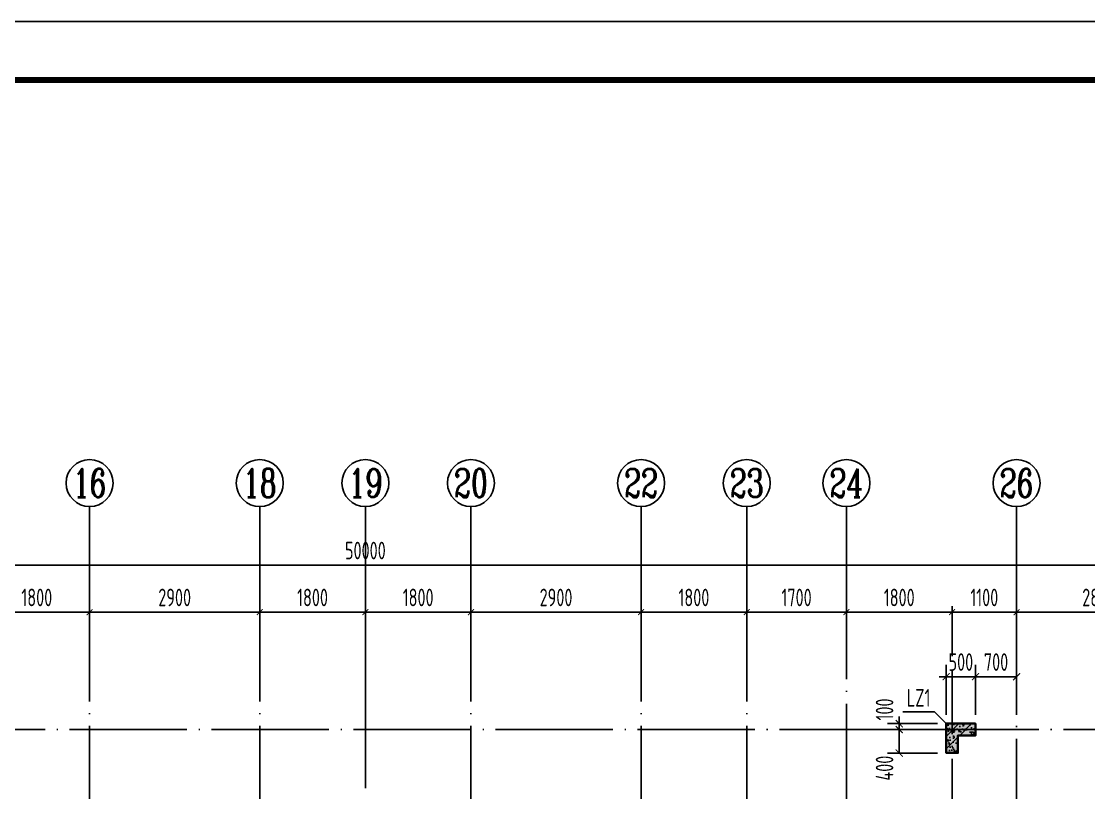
# Model space of a CAD drawing. Extents: x -1307975 to -76406, y -96289 to 379359.
# Drawn here: x -952058 to -933867, y 295174 to 308318 of the extents above; entities that cross this region are included whole.
import ezdxf
from ezdxf.enums import TextEntityAlignment as Align

# ---------------------------------------------------------------- set-up
doc = ezdxf.new("R2010")
doc.units = 0
doc.header["$LTSCALE"] = 1000
doc.linetypes.add('DOTE', pattern=[2.42, 2, -0.2, 0.02, -0.2])
doc.layers.get('0').update_dxf_attribs({"linetype": 'CONTINUOUS'})
doc.layers.get('DEFPOINTS').update_dxf_attribs({"linetype": 'CONTINUOUS'})
for name, color, linetype in [('-TK', 7, 'CONTINUOUS'), ('A-AXIS', 1, 'CONTINUOUS'), ('A-DOTE', 10, 'DOTE'), ('AXIS_NUM', 7, 'CONTINUOUS'), ('COLU_DE_TEXT', 7, 'CONTINUOUS'), ('LABEL', 1, 'CONTINUOUS'), ('S-Q墙标注', 3, 'CONTINUOUS'), ('S-X详图填充', 252, 'CONTINUOUS'), ('S-X详图实线', 4, 'CONTINUOUS'), ('S-Y一般标注', 3, 'CONTINUOUS'), ('S-Z柱填充', 252, 'CONTINUOUS'), ('S-Z柱实线', 6, 'CONTINUOUS')]:
    doc.layers.add(name, color=color, linetype=linetype)
doc.styles.add('TSSD_Axis', font='complex.shx', dxfattribs={"width": 0.7, "bigfont": 'hztxt.shx'})
doc.styles.add('TSSD_DIMENSION', font='Tssdeng.shx', dxfattribs={"width": 0.7, "bigfont": 'tssdchn.shx'})
doc.styles.add('TSSD_REIN', font='tssdeng.shx', dxfattribs={"width": 0.7, "height": 300, "bigfont": 'tssdchn.shx'})
doc.styles.add('结构文字', font='zstxt.shx', dxfattribs={"width": 0.7, "bigfont": 'zshz.shx'})
doc.dimstyles.new('STRUCK', dxfattribs={"dimtxt": 400, "dimasz": 121, "dimexe": 200, "dimexo": 150, "dimgap": 115, "dimtad": 1, "dimdec": 0, "dimdsep": 46, "dimtxsty": '结构文字', "dimblk": 'ARCHTICK', "dimcen": 400, "dimclrd": 3, "dimclre": 3, "dimclrt": 7, "dimadec": 0, "dimazin": 0, "dimtfac": 1, "dimtdec": 0, "dimtix": 1, "dimtmove": 2, "dimatfit": 3, "dimldrblk": '_DIMX', "dimfxl": 1, "dimtolj": 1, "dimtzin": 0, "dimarcsym": 0})
doc.dimstyles.new('TSSD_100_100', dxfattribs={"dimtxt": 300, "dimasz": 100, "dimexe": 100, "dimexo": 250, "dimgap": 100, "dimtad": 1, "dimdec": 0, "dimzin": 0, "dimdsep": 46, "dimtxsty": 'TSSD_DIMENSION', "dimblk": 'ARCHTICK', "dimcen": 0, "dimdle": 100, "dimclrt": 7, "dimadec": 0, "dimazin": 0, "dimtfac": 1, "dimtdec": 0, "dimtix": 1, "dimtmove": 2, "dimatfit": 3, "dimldrblk": 'ARCHTICK', "dimfxl": 1, "dimtolj": 1, "dimtzin": 0, "dimarcsym": 0})

# ---------------------------------------------------------------- blocks, each defined once
blk = doc.blocks.new('ts_axno')
at = {"color": 0, "linetype": 'ByBlock', "lineweight": -2}
blk.add_circle((0, 0), 0.5, dxfattribs=at)
at = {"color": 0, "linetype": 'ByBlock', "lineweight": -2, "style": 'TSSD_Axis', "width": 0.7}
blk.add_attdef('A', text='', height=0.6, dxfattribs=at).set_placement((0, 0), align=Align.MIDDLE_CENTER)
blk = doc.blocks.new('_ArchTick')
at = {"color": 0, "linetype": 'ByBlock', "const_width": 0.15}
blk.add_lwpolyline([(-0.5, -0.5), (0.5, 0.5)], dxfattribs=at)
blk = doc.blocks.new('*D198')
at = {"layer": 'DEFPOINTS', "color": 0, "transparency": 16777216}
for p in [(24900, 22100), (23100, 21100), (24900, 21100)]:
    blk.add_point(p, dxfattribs=at)
at = {"layer": 'S-Y一般标注', "color": 0, "lineweight": -2, "transparency": 16777216}
for p, q in [((23100, 21350), (23100, 22200)), ((24900, 21350), (24900, 22200)), ((23000, 22100), (25000, 22100))]:
    blk.add_line(p, q, dxfattribs=at)
at = {"layer": 'S-Y一般标注', "color": 0, "lineweight": -2, "transparency": 16777216, "xscale": 100, "yscale": 100, "zscale": 100, "rotation": 180}
blk.add_blockref('_ArchTick', (23100, 22100), dxfattribs=at)
at = {"layer": 'S-Y一般标注', "color": 0, "lineweight": -2, "transparency": 16777216, "xscale": 100, "yscale": 100, "zscale": 100}
blk.add_blockref('_ArchTick', (24900, 22100), dxfattribs=at)
at = {"layer": 'S-Y一般标注', "color": 7, "transparency": 16777216, "insert": (24000, 22350), "char_height": 300, "attachment_point": 5, "style": 'TSSD_DIMENSION'}
blk.add_mtext('\\A1;1800', dxfattribs=at)
blk = doc.blocks.new('*D199')
at = {"layer": 'DEFPOINTS', "color": 0, "transparency": 16777216}
for p in [(27800, 22100), (24900, 21100), (27800, 21100)]:
    blk.add_point(p, dxfattribs=at)
at = {"layer": 'S-Y一般标注', "color": 0, "lineweight": -2, "transparency": 16777216}
for p, q in [((24900, 21350), (24900, 22200)), ((27800, 21350), (27800, 22200)), ((24800, 22100), (27900, 22100))]:
    blk.add_line(p, q, dxfattribs=at)
at = {"layer": 'S-Y一般标注', "color": 0, "lineweight": -2, "transparency": 16777216, "xscale": 100, "yscale": 100, "zscale": 100, "rotation": 180}
blk.add_blockref('_ArchTick', (24900, 22100), dxfattribs=at)
at = {"layer": 'S-Y一般标注', "color": 0, "lineweight": -2, "transparency": 16777216, "xscale": 100, "yscale": 100, "zscale": 100}
blk.add_blockref('_ArchTick', (27800, 22100), dxfattribs=at)
at = {"layer": 'S-Y一般标注', "color": 7, "transparency": 16777216, "insert": (26350, 22350), "char_height": 300, "attachment_point": 5, "style": 'TSSD_DIMENSION'}
blk.add_mtext('\\A1;2900', dxfattribs=at)
blk = doc.blocks.new('*D200')
at = {"layer": 'DEFPOINTS', "color": 0, "transparency": 16777216}
for p in [(29600, 22100), (27800, 21100), (29600, 21100)]:
    blk.add_point(p, dxfattribs=at)
at = {"layer": 'S-Y一般标注', "color": 0, "lineweight": -2, "transparency": 16777216}
for p, q in [((27800, 21350), (27800, 22200)), ((29600, 21350), (29600, 22200)), ((27700, 22100), (29700, 22100))]:
    blk.add_line(p, q, dxfattribs=at)
at = {"layer": 'S-Y一般标注', "color": 0, "lineweight": -2, "transparency": 16777216, "xscale": 100, "yscale": 100, "zscale": 100, "rotation": 180}
blk.add_blockref('_ArchTick', (27800, 22100), dxfattribs=at)
at = {"layer": 'S-Y一般标注', "color": 0, "lineweight": -2, "transparency": 16777216, "xscale": 100, "yscale": 100, "zscale": 100}
blk.add_blockref('_ArchTick', (29600, 22100), dxfattribs=at)
at = {"layer": 'S-Y一般标注', "color": 7, "transparency": 16777216, "insert": (28700, 22350), "char_height": 300, "attachment_point": 5, "style": 'TSSD_DIMENSION'}
blk.add_mtext('\\A1;1800', dxfattribs=at)
blk = doc.blocks.new('*D201')
at = {"layer": 'DEFPOINTS', "color": 0, "transparency": 16777216}
for p in [(31400, 22100), (29600, 21100), (31400, 21100)]:
    blk.add_point(p, dxfattribs=at)
at = {"layer": 'S-Y一般标注', "color": 0, "lineweight": -2, "transparency": 16777216}
for p, q in [((29600, 21350), (29600, 22200)), ((31400, 21350), (31400, 22200)), ((29500, 22100), (31500, 22100))]:
    blk.add_line(p, q, dxfattribs=at)
at = {"layer": 'S-Y一般标注', "color": 0, "lineweight": -2, "transparency": 16777216, "xscale": 100, "yscale": 100, "zscale": 100, "rotation": 180}
blk.add_blockref('_ArchTick', (29600, 22100), dxfattribs=at)
at = {"layer": 'S-Y一般标注', "color": 0, "lineweight": -2, "transparency": 16777216, "xscale": 100, "yscale": 100, "zscale": 100}
blk.add_blockref('_ArchTick', (31400, 22100), dxfattribs=at)
at = {"layer": 'S-Y一般标注', "color": 7, "transparency": 16777216, "insert": (30500, 22350), "char_height": 300, "attachment_point": 5, "style": 'TSSD_DIMENSION'}
blk.add_mtext('\\A1;1800', dxfattribs=at)
blk = doc.blocks.new('*D202')
at = {"layer": 'DEFPOINTS', "color": 0, "transparency": 16777216}
for p in [(34300, 22100), (31400, 21100), (34300, 21100)]:
    blk.add_point(p, dxfattribs=at)
at = {"layer": 'S-Y一般标注', "color": 0, "lineweight": -2, "transparency": 16777216}
for p, q in [((31400, 21350), (31400, 22200)), ((34300, 21350), (34300, 22200)), ((31300, 22100), (34400, 22100))]:
    blk.add_line(p, q, dxfattribs=at)
at = {"layer": 'S-Y一般标注', "color": 0, "lineweight": -2, "transparency": 16777216, "xscale": 100, "yscale": 100, "zscale": 100, "rotation": 180}
blk.add_blockref('_ArchTick', (31400, 22100), dxfattribs=at)
at = {"layer": 'S-Y一般标注', "color": 0, "lineweight": -2, "transparency": 16777216, "xscale": 100, "yscale": 100, "zscale": 100}
blk.add_blockref('_ArchTick', (34300, 22100), dxfattribs=at)
at = {"layer": 'S-Y一般标注', "color": 7, "transparency": 16777216, "insert": (32850, 22350), "char_height": 300, "attachment_point": 5, "style": 'TSSD_DIMENSION'}
blk.add_mtext('\\A1;2900', dxfattribs=at)
blk = doc.blocks.new('*D203')
at = {"layer": 'DEFPOINTS', "color": 0, "transparency": 16777216}
for p in [(36100, 22100), (34300, 21100), (36100, 21100)]:
    blk.add_point(p, dxfattribs=at)
at = {"layer": 'S-Y一般标注', "color": 0, "lineweight": -2, "transparency": 16777216}
for p, q in [((34300, 21350), (34300, 22200)), ((36100, 21350), (36100, 22200)), ((34200, 22100), (36200, 22100))]:
    blk.add_line(p, q, dxfattribs=at)
at = {"layer": 'S-Y一般标注', "color": 0, "lineweight": -2, "transparency": 16777216, "xscale": 100, "yscale": 100, "zscale": 100, "rotation": 180}
blk.add_blockref('_ArchTick', (34300, 22100), dxfattribs=at)
at = {"layer": 'S-Y一般标注', "color": 0, "lineweight": -2, "transparency": 16777216, "xscale": 100, "yscale": 100, "zscale": 100}
blk.add_blockref('_ArchTick', (36100, 22100), dxfattribs=at)
at = {"layer": 'S-Y一般标注', "color": 7, "transparency": 16777216, "insert": (35200, 22350), "char_height": 300, "attachment_point": 5, "style": 'TSSD_DIMENSION'}
blk.add_mtext('\\A1;1800', dxfattribs=at)
blk = doc.blocks.new('*D204')
at = {"layer": 'DEFPOINTS', "color": 0, "transparency": 16777216}
for p in [(37800, 22100), (36100, 21100), (37800, 21100)]:
    blk.add_point(p, dxfattribs=at)
at = {"layer": 'S-Y一般标注', "color": 0, "lineweight": -2, "transparency": 16777216}
for p, q in [((36100, 21350), (36100, 22200)), ((37800, 21350), (37800, 22200)), ((36000, 22100), (37900, 22100))]:
    blk.add_line(p, q, dxfattribs=at)
at = {"layer": 'S-Y一般标注', "color": 0, "lineweight": -2, "transparency": 16777216, "xscale": 100, "yscale": 100, "zscale": 100, "rotation": 180}
blk.add_blockref('_ArchTick', (36100, 22100), dxfattribs=at)
at = {"layer": 'S-Y一般标注', "color": 0, "lineweight": -2, "transparency": 16777216, "xscale": 100, "yscale": 100, "zscale": 100}
blk.add_blockref('_ArchTick', (37800, 22100), dxfattribs=at)
at = {"layer": 'S-Y一般标注', "color": 7, "transparency": 16777216, "insert": (36950, 22350), "char_height": 300, "attachment_point": 5, "style": 'TSSD_DIMENSION'}
blk.add_mtext('\\A1;1700', dxfattribs=at)
blk = doc.blocks.new('*D205')
at = {"layer": 'DEFPOINTS', "color": 0, "transparency": 16777216}
for p in [(40700, 22100), (39600, 21100), (40700, 21100)]:
    blk.add_point(p, dxfattribs=at)
at = {"layer": 'S-Y一般标注', "color": 0, "lineweight": -2, "transparency": 16777216}
for p, q in [((39600, 21350), (39600, 22200)), ((40700, 21350), (40700, 22200)), ((39500, 22100), (40800, 22100))]:
    blk.add_line(p, q, dxfattribs=at)
at = {"layer": 'S-Y一般标注', "color": 0, "lineweight": -2, "transparency": 16777216, "xscale": 100, "yscale": 100, "zscale": 100, "rotation": 180}
blk.add_blockref('_ArchTick', (39600, 22100), dxfattribs=at)
at = {"layer": 'S-Y一般标注', "color": 0, "lineweight": -2, "transparency": 16777216, "xscale": 100, "yscale": 100, "zscale": 100}
blk.add_blockref('_ArchTick', (40700, 22100), dxfattribs=at)
at = {"layer": 'S-Y一般标注', "color": 7, "transparency": 16777216, "insert": (40150, 22350), "char_height": 300, "attachment_point": 5, "style": 'TSSD_DIMENSION'}
blk.add_mtext('\\A1;1100', dxfattribs=at)
blk = doc.blocks.new('*D206')
at = {"layer": 'DEFPOINTS', "color": 0, "transparency": 16777216}
for p in [(43500, 22100), (40700, 21100), (43500, 21100)]:
    blk.add_point(p, dxfattribs=at)
at = {"layer": 'S-Y一般标注', "color": 0, "lineweight": -2, "transparency": 16777216}
for p, q in [((40700, 21350), (40700, 22200)), ((43500, 21350), (43500, 22200)), ((40600, 22100), (43600, 22100))]:
    blk.add_line(p, q, dxfattribs=at)
at = {"layer": 'S-Y一般标注', "color": 0, "lineweight": -2, "transparency": 16777216, "xscale": 100, "yscale": 100, "zscale": 100, "rotation": 180}
blk.add_blockref('_ArchTick', (40700, 22100), dxfattribs=at)
at = {"layer": 'S-Y一般标注', "color": 0, "lineweight": -2, "transparency": 16777216, "xscale": 100, "yscale": 100, "zscale": 100}
blk.add_blockref('_ArchTick', (43500, 22100), dxfattribs=at)
at = {"layer": 'S-Y一般标注', "color": 7, "transparency": 16777216, "insert": (42100, 22350), "char_height": 300, "attachment_point": 5, "style": 'TSSD_DIMENSION'}
blk.add_mtext('\\A1;2800', dxfattribs=at)
blk = doc.blocks.new('*D212')
at = {"layer": 'DEFPOINTS', "color": 0, "transparency": 16777216}
for p in [(54600, 22900), (4600, 21100), (54600, 21100)]:
    blk.add_point(p, dxfattribs=at)
at = {"layer": 'S-Y一般标注', "color": 0, "lineweight": -2, "transparency": 16777216}
for p, q in [((4600, 21350), (4600, 23000)), ((54600, 21350), (54600, 23000)), ((4500, 22900), (54700, 22900))]:
    blk.add_line(p, q, dxfattribs=at)
at = {"layer": 'S-Y一般标注', "color": 0, "lineweight": -2, "transparency": 16777216, "xscale": 100, "yscale": 100, "zscale": 100, "rotation": 180}
blk.add_blockref('_ArchTick', (4600, 22900), dxfattribs=at)
at = {"layer": 'S-Y一般标注', "color": 0, "lineweight": -2, "transparency": 16777216, "xscale": 100, "yscale": 100, "zscale": 100}
blk.add_blockref('_ArchTick', (54600, 22900), dxfattribs=at)
at = {"layer": 'S-Y一般标注', "color": 7, "transparency": 16777216, "insert": (29600, 23150), "char_height": 300, "attachment_point": 5, "style": 'TSSD_DIMENSION'}
blk.add_mtext('\\A1;50000', dxfattribs=at)
blk = doc.blocks.new('*D227')
at = {"layer": 'DEFPOINTS', "color": 0, "transparency": 16777216}
for p in [(39600, 22100), (37800, 21100), (39600, 21100)]:
    blk.add_point(p, dxfattribs=at)
at = {"layer": 'S-Y一般标注', "color": 0, "lineweight": -2, "transparency": 16777216}
for p, q in [((37800, 21350), (37800, 22200)), ((39600, 21350), (39600, 22200)), ((37700, 22100), (39700, 22100))]:
    blk.add_line(p, q, dxfattribs=at)
at = {"layer": 'S-Y一般标注', "color": 0, "lineweight": -2, "transparency": 16777216, "xscale": 100, "yscale": 100, "zscale": 100, "rotation": 180}
blk.add_blockref('_ArchTick', (37800, 22100), dxfattribs=at)
at = {"layer": 'S-Y一般标注', "color": 0, "lineweight": -2, "transparency": 16777216, "xscale": 100, "yscale": 100, "zscale": 100}
blk.add_blockref('_ArchTick', (39600, 22100), dxfattribs=at)
at = {"layer": 'S-Y一般标注', "color": 7, "transparency": 16777216, "insert": (38700, 22350), "char_height": 300, "attachment_point": 5, "style": 'TSSD_DIMENSION'}
blk.add_mtext('\\A1;1800', dxfattribs=at)
blk = doc.blocks.new('*D1727')
at = {"layer": 'DEFPOINTS', "color": 0, "transparency": 16777216}
for p in [(-937095, 296350), (-936295, 296350), (-936295, 296250)]:
    blk.add_point(p, dxfattribs=at)
at = {"layer": 'S-Q墙标注', "color": 3, "lineweight": -2, "transparency": 16777216}
for p, q in [((-936445, 296350), (-937295, 296350)), ((-937095, 296350), (-937095, 296471)), ((-937095, 296250), (-937095, 296350)), ((-936445, 296250), (-937295, 296250)), ((-937095, 296250), (-937095, 296129))]:
    blk.add_line(p, q, dxfattribs=at)
at = {"layer": 'S-Q墙标注', "color": 3, "lineweight": -2, "transparency": 16777216, "xscale": 121, "yscale": 121, "zscale": 121}
for p, rotation in [((-937095, 296350), 270), ((-937095, 296250), 90)]:
    blk.add_blockref('_ArchTick', p, dxfattribs=dict(at, rotation=rotation))
at = {"layer": 'S-Q墙标注', "color": 7, "transparency": 16777216, "insert": (-937345, 296592), "char_height": 300, "attachment_point": 5, "rotation": 90, "style": 'TSSD_REIN'}
blk.add_mtext('\\A1;100', dxfattribs=at)
blk = doc.blocks.new('_DIMX')
blk.add_line((-150, 0), (150, 0))
at = {"const_width": 50}
blk.add_lwpolyline([(-70, -70), (70, 70)], dxfattribs=at)
blk = doc.blocks.new('*D1728')
at = {"layer": 'DEFPOINTS', "color": 0, "transparency": 16777216}
for p in [(-937095, 296250), (-936295, 296250), (-936295, 295850)]:
    blk.add_point(p, dxfattribs=at)
at = {"layer": 'S-Q墙标注', "color": 3, "lineweight": -2, "transparency": 16777216}
for p, q in [((-936445, 296250), (-937295, 296250)), ((-937095, 295850), (-937095, 296250)), ((-936445, 295850), (-937295, 295850))]:
    blk.add_line(p, q, dxfattribs=at)
at = {"layer": 'S-Q墙标注', "color": 3, "lineweight": -2, "transparency": 16777216, "xscale": 121, "yscale": 121, "zscale": 121}
for p, rotation in [((-937095, 296250), 90), ((-937095, 295850), 270)]:
    blk.add_blockref('_ArchTick', p, dxfattribs=dict(at, rotation=rotation))
at = {"layer": 'S-Q墙标注', "color": 7, "transparency": 16777216, "insert": (-937345, 295592), "char_height": 300, "attachment_point": 5, "rotation": 90, "style": 'TSSD_REIN'}
blk.add_mtext('\\A1;400', dxfattribs=at)
blk = doc.blocks.new('*D1731')
at = {"layer": 'DEFPOINTS', "color": 0, "transparency": 16777216}
for p in [(-935795, 297150), (-936295, 296350), (-935795, 296350)]:
    blk.add_point(p, dxfattribs=at)
at = {"layer": 'S-Q墙标注', "color": 3, "lineweight": -2, "transparency": 16777216}
for p, q in [((-936295, 296500), (-936295, 297350)), ((-935795, 296500), (-935795, 297350)), ((-936295, 297150), (-936416, 297150)), ((-936295, 297150), (-935795, 297150)), ((-935795, 297150), (-935674, 297150))]:
    blk.add_line(p, q, dxfattribs=at)
at = {"layer": 'S-Q墙标注', "color": 3, "lineweight": -2, "transparency": 16777216, "xscale": 121, "yscale": 121, "zscale": 121}
blk.add_blockref('_ArchTick', (-936295, 297150), dxfattribs=at)
at = {"layer": 'S-Q墙标注', "color": 3, "lineweight": -2, "transparency": 16777216, "xscale": 121, "yscale": 121, "zscale": 121, "rotation": 180}
blk.add_blockref('_ArchTick', (-935795, 297150), dxfattribs=at)
at = {"layer": 'S-Q墙标注', "color": 7, "transparency": 16777216, "insert": (-936045, 297400), "char_height": 300, "attachment_point": 5, "style": 'TSSD_REIN'}
blk.add_mtext('\\A1;500', dxfattribs=at)
blk = doc.blocks.new('*D1733')
at = {"layer": 'DEFPOINTS', "color": 0, "transparency": 16777216}
for p in [(-935095, 297150), (-935795, 296350), (-935095, 296350)]:
    blk.add_point(p, dxfattribs=at)
at = {"layer": 'S-Q墙标注', "color": 3, "lineweight": -2, "transparency": 16777216}
for p, q in [((-935795, 296500), (-935795, 297350)), ((-935095, 296500), (-935095, 297350)), ((-935795, 297150), (-935095, 297150))]:
    blk.add_line(p, q, dxfattribs=at)
at = {"layer": 'S-Q墙标注', "color": 3, "lineweight": -2, "transparency": 16777216, "xscale": 121, "yscale": 121, "zscale": 121, "rotation": 180}
blk.add_blockref('_ArchTick', (-935795, 297150), dxfattribs=at)
at = {"layer": 'S-Q墙标注', "color": 3, "lineweight": -2, "transparency": 16777216, "xscale": 121, "yscale": 121, "zscale": 121}
blk.add_blockref('_ArchTick', (-935095, 297150), dxfattribs=at)
at = {"layer": 'S-Q墙标注', "color": 7, "transparency": 16777216, "insert": (-935445, 297400), "char_height": 300, "attachment_point": 5, "style": 'TSSD_REIN'}
blk.add_mtext('\\A1;700', dxfattribs=at)
blk = doc.blocks.new('A1')
blk.add_lwpolyline([(0, 59400), (0, 0), (84100, 0), (84100, 59400)], close=True)
at = {"const_width": 100}
blk.add_lwpolyline([(2500, 58400), (2500, 1000), (83100, 1000), (83100, 58400)], close=True, dxfattribs=at)
blk = doc.blocks.new('20210726.16350016')
at = {"layer": 'A-AXIS'}
for p, q in [((24900, 21100), (24900, 23900)), ((27800, 21100), (27800, 23900)), ((29600, 21100), (29600, 23900)), ((31400, 21100), (31400, 23900)), ((34300, 21100), (34300, 23900)), ((36100, 21100), (36100, 23900)), ((37800, 21100), (37800, 23900)), ((40700, 21100), (40700, 23900))]:
    blk.add_line(p, q, dxfattribs=at)
at = {"layer": 'A-DOTE'}
for p, q in [((24900, 10900), (24900, 21100)), ((27800, 10900), (27800, 21100)), ((29600, 21100), (29600, 3600)), ((31400, 10900), (31400, 21100)), ((34300, 10900), (34300, 21100)), ((36100, 10900), (36100, 21100)), ((37800, 13700), (37800, 21100)), ((39600, 17600), (39600, 21100)), ((40700, 13100.3), (40700, 21100)), ((55600, 20100), (3600, 20100))]:
    blk.add_line(p, q, dxfattribs=at)
at = {"layer": 'A-AXIS'}
ref = blk.add_blockref('ts_axno', (24900, 24300), dxfattribs=dict(at, xscale=800, yscale=800, zscale=800))
ref.add_attrib('10', '16', dxfattribs={"layer": 'AXIS_NUM', "height": 480, "style": 'TSSD_Axis', "width": 0.7}).set_placement((24900, 24300), align=Align.MIDDLE_CENTER)
ref = blk.add_blockref('ts_axno', (27800, 24300), dxfattribs=dict(at, xscale=800, yscale=800, zscale=800))
ref.add_attrib('11', '18', dxfattribs={"layer": 'AXIS_NUM', "height": 480, "style": 'TSSD_Axis', "width": 0.7}).set_placement((27800, 24300), align=Align.MIDDLE_CENTER)
ref = blk.add_blockref('ts_axno', (29600, 24300), dxfattribs=dict(at, xscale=800, yscale=800, zscale=800))
ref.add_attrib('12', '19', dxfattribs={"layer": 'AXIS_NUM', "height": 480, "style": 'TSSD_Axis', "width": 0.7}).set_placement((29600, 24300), align=Align.MIDDLE_CENTER)
ref = blk.add_blockref('ts_axno', (31400, 24300), dxfattribs=dict(at, xscale=800, yscale=800, zscale=800))
ref.add_attrib('13', '20', dxfattribs={"layer": 'AXIS_NUM', "height": 480, "style": 'TSSD_Axis', "width": 0.7}).set_placement((31400, 24300), align=Align.MIDDLE_CENTER)
ref = blk.add_blockref('ts_axno', (34300, 24300), dxfattribs=dict(at, xscale=800, yscale=800, zscale=800))
ref.add_attrib('14', '22', dxfattribs={"layer": 'AXIS_NUM', "height": 480, "style": 'TSSD_Axis', "width": 0.7}).set_placement((34300, 24300), align=Align.MIDDLE_CENTER)
ref = blk.add_blockref('ts_axno', (36100, 24300), dxfattribs=dict(at, xscale=800, yscale=800, zscale=800))
ref.add_attrib('15', '23', dxfattribs={"layer": 'AXIS_NUM', "height": 480, "style": 'TSSD_Axis', "width": 0.7}).set_placement((36100, 24300), align=Align.MIDDLE_CENTER)
ref = blk.add_blockref('ts_axno', (37800, 24300), dxfattribs=dict(at, xscale=800, yscale=800, zscale=800))
ref.add_attrib('16', '24', dxfattribs={"layer": 'AXIS_NUM', "height": 480, "style": 'TSSD_Axis', "width": 0.7}).set_placement((37800, 24300), align=Align.MIDDLE_CENTER)
ref = blk.add_blockref('ts_axno', (40700, 24300), dxfattribs=dict(at, xscale=800, yscale=800, zscale=800))
ref.add_attrib('17', '26', dxfattribs={"layer": 'AXIS_NUM', "height": 480, "style": 'TSSD_Axis', "width": 0.7}).set_placement((40700, 24300), align=Align.MIDDLE_CENTER)
at = {"layer": 'S-Y一般标注'}
for base, p1, p2, picture, middle in [((54600, 22900), (4600, 21100), (54600, 21100), '*D212', (29600, 23150)), ((24900, 22100), (23100, 21100), (24900, 21100), '*D198', (24000, 22350)), ((27800, 22100), (24900, 21100), (27800, 21100), '*D199', (26350, 22350)), ((29600, 22100), (27800, 21100), (29600, 21100), '*D200', (28700, 22350)), ((31400, 22100), (29600, 21100), (31400, 21100), '*D201', (30500, 22350)), ((34300, 22100), (31400, 21100), (34300, 21100), '*D202', (32850, 22350)), ((36100, 22100), (34300, 21100), (36100, 21100), '*D203', (35200, 22350)), ((37800, 22100), (36100, 21100), (37800, 21100), '*D204', (36950, 22350)), ((39600, 22100), (37800, 21100), (39600, 21100), '*D227', (38700, 22350)), ((40700, 22100), (39600, 21100), (40700, 21100), '*D205', (40150, 22350)), ((43500, 22100), (40700, 21100), (43500, 21100), '*D206', (42100, 22350))]:
    dim = blk.add_linear_dim(base=base, p1=p1, p2=p2, dimstyle='TSSD_100_100', dxfattribs=at)
    dim.commit()
    dim.dimension.update_dxf_attribs({"geometry": picture, "text_midpoint": middle})

msp = doc.modelspace()

# ---------------------------------------------------------------- hatches: boundary and pattern name
at = {"layer": 'S-X详图填充'}
h = msp.add_hatch(color=256, dxfattribs=at)
h.dxf.hatch_style = 1
h.paths.add_polyline_path([(-935794.83, 296350.33), (-936294.83, 296350.33), (-936294.83, 295850.33), (-936094.83, 295850.33), (-936094.83, 296150.33), (-935794.83, 296150.33)])
at = {"layer": 'S-Z柱填充'}
h = msp.add_hatch(dxfattribs=at)
h.set_pattern_fill('ARMORED', color=256, scale=30, style=0)
h.set_pattern_definition([(50, (-985471.9, 140464.72), (215.17805, -18.82564), [22.5, -247.5]), (355, (-985471.9, 140464.72), (-41.6254, 225.65764), [18, -198]), (100.4514, (-985453.97, 140463.15), (173.55281, 206.83186), [19.12206, -210.34263]), (46.1842, (-985471.9, 140524.72), (320.1723, -49.6557), [33.75, -371.25]), (96.6356, (-985445.22, 140520.58), (280.3988, 292.23536), [28.6831, -315.5139]), (351.1842, (-985471.9, 140524.72), (280.3986, 292.2356), [27, -297]), (21, (-985441.9, 140509.72), (179.07212, -120.78567), [22.5, -247.5]), (326, (-985441.9, 140509.72), (72.9946, 217.545), [18, -198]), (71.4514, (-985426.97, 140499.66), (252.0668, 96.75915), [19.12206, -210.34263]), (37.5, (-985471.9, 140464.72), (3.647957, 99.868156), [0, -195.6, 0, -201, 0, -198.75]), (7.5, (-985471.9, 140464.72), (78.92086, 118.323514), [0, -114.6, 0, -191.1, 0, -75.75]), (327.5, (-985538.8, 140464.72), (160.14673, -6.76646), [0, -75, 0, -234, 0, -310.5]), (317.5, (-985568.8, 140464.72), (174.95585, 30.0315), [0, -97.5, 0, -155.4, 0, -220.5]), (45, (-985471.9, 140464.72), (-106.06602, 106.06602), [])])
h.paths.add_polyline_path([(-935794.82, 296350.33), (-936294.82, 296350.33), (-936294.82, 295850.33), (-936094.82, 295850.33), (-936094.82, 296150.33), (-935794.82, 296150.33)])

# ---------------------------------------------------------------- linework, layer by layer
at = {"layer": 'LABEL'}
msp.add_lwpolyline([(-936294.82, 296350.33), (-936494.82, 296550.33), (-937033.77, 296550.33)], dxfattribs=at)
at = {"layer": 'S-X详图实线'}
msp.add_lwpolyline([(-936094.83, 295850.34), (-936094.83, 296150.34), (-935794.83, 296150.34), (-935794.83, 296350.34), (-936294.83, 296350.34), (-936294.83, 295850.34), (-936094.83, 295850.34)], dxfattribs=at)
at = {"layer": 'S-Z柱实线', "lineweight": 35}
for points in [[(-935794.83, 296350.33), (-936294.83, 296350.33), (-936294.83, 295850.33), (-936094.83, 295850.33), (-936094.83, 296150.33), (-935794.83, 296150.33), (-935794.83, 296350.33)], [(-935794.82, 296350.33), (-936294.82, 296350.33), (-936294.82, 295850.33), (-936094.82, 295850.33), (-936094.82, 296150.33), (-935794.82, 296150.33), (-935794.82, 296350.33)]]:
    msp.add_lwpolyline(points, dxfattribs=at)

# ---------------------------------------------------------------- block references
at = {"layer": '-TK'}
msp.add_blockref('A1', (-985836.28, 248918.03), dxfattribs=at)
at = {"layer": 'A-DOTE'}
msp.add_blockref('20210726.16350016', (-975794.83, 276150.28), dxfattribs=at)

# ---------------------------------------------------------------- texts
at = {"layer": 'COLU_DE_TEXT', "style": 'TSSD_REIN', "width": 0.7}
msp.add_text('LZ1', height=300, dxfattribs=at).set_placement((-936966.36, 296550.33), align=Align.BOTTOM_LEFT)

# ---------------------------------------------------------------- dimensions: what is measured, and where the dimension line sits
at = {"layer": 'S-Q墙标注'}
for base, p1, p2, picture, middle in [((-935794.82, 297150.33), (-936294.82, 296350.33), (-935794.82, 296350.33), '*D1731', (-936044.82, 297400.33)), ((-935094.83, 297150.33), (-935794.82, 296350.33), (-935094.83, 296350.33), '*D1733', (-935444.83, 297400.33))]:
    dim = msp.add_linear_dim(base=base, p1=p1, p2=p2, dimstyle='STRUCK', override={"dimtxt": 300, "dimgap": 100, "dimtxsty": 'TSSD_REIN'}, dxfattribs=at)
    dim.commit()
    dim.dimension.update_dxf_attribs({"geometry": picture, "text_midpoint": middle})
for base, p1, p2, picture, middle in [((-937094.82, 296350.33), (-936294.82, 296250.33), (-936294.82, 296350.33), '*D1727', (-937344.82, 296592.25)), ((-937094.82, 296250.33), (-936294.82, 295850.34), (-936294.82, 296250.33), '*D1728', (-937344.82, 295592.26))]:
    dim = msp.add_linear_dim(base=base, p1=p1, p2=p2, angle=90, dimstyle='STRUCK', override={"dimtxt": 300, "dimgap": 100, "dimtxsty": 'TSSD_REIN'}, dxfattribs=at)
    dim.commit()
    dim.dimension.update_dxf_attribs({"geometry": picture, "text_midpoint": middle, "dimtype": 160})

doc.saveas('drawing.dxf')
